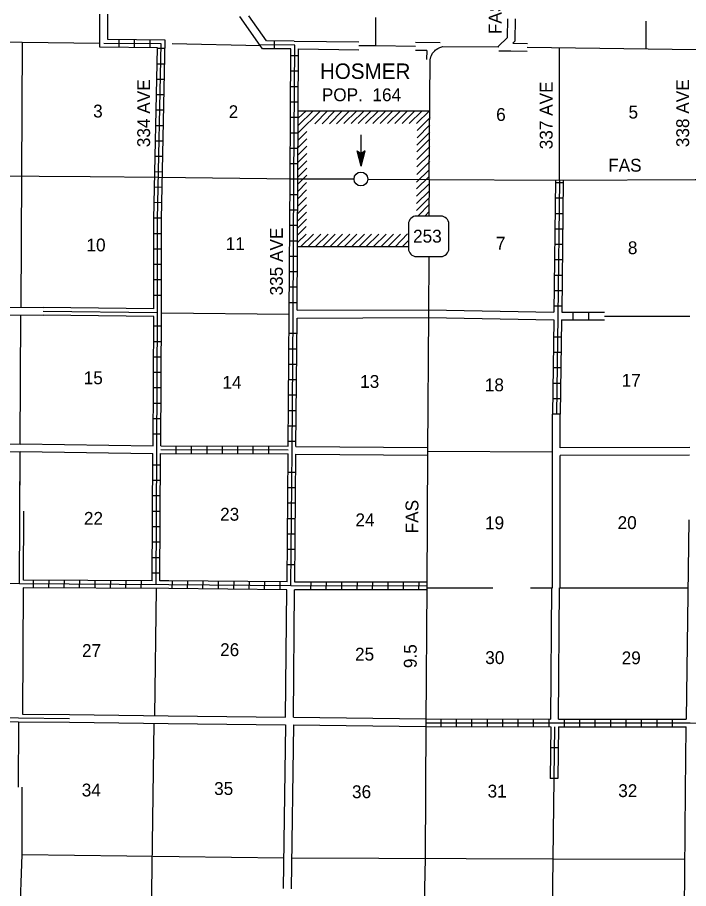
# Model space of a CAD drawing. Extents: x 1317104 to 1899026, y 16348238 to 16787031.
# Drawn here: x 1506450 to 1532566, y 16531947 to 16565831 of the extents above; entities that cross this region are included whole.
import ezdxf

# ---------------------------------------------------------------- set-up
doc = ezdxf.new("R2010")
doc.units = 0
for name, color, linetype in [('L10', 7, 'Continuous'), ('L11', 7, 'Continuous'), ('L13', 7, 'Continuous'), ('L14', 7, 'Continuous'), ('L16', 7, 'Continuous'), ('L2', 7, 'Continuous'), ('L21', 7, 'Continuous'), ('L22', 7, 'Continuous'), ('L28', 7, 'Continuous'), ('L3', 7, 'Continuous'), ('L30', 7, 'Continuous'), ('L4', 7, 'Continuous'), ('L5', 7, 'Continuous'), ('L52', 7, 'Continuous'), ('L8', 7, 'Continuous'), ('L9', 7, 'Continuous')]:
    doc.layers.add(name, color=color, linetype=linetype)

msp = doc.modelspace()

# ---------------------------------------------------------------- linework, layer by layer
at = {"layer": 'L10'}
for p, q in [((1532446, 16535755), (1532467, 16538239)), ((1532378, 16528008), (1532418, 16532587))]:
    msp.add_line(p, q, dxfattribs=at)
for points in [[(1511754, 16554497), (1507446, 16554547)], [(1511754, 16554197), (1507446, 16554247)]]:
    msp.add_lwpolyline(points, dxfattribs=at)
at = {"layer": 'L11'}
for p, q in [((1517215, 16564910), (1519741, 16564876)), ((1522897, 16564839), (1521941, 16564849)), ((1525726, 16564829), (1526293, 16564822)), ((1517393, 16564607), (1519737, 16564576)), ((1522382, 16564545), (1521938, 16564549)), ((1522382, 16564545), (1522366, 16564194)), ((1522683, 16564541), (1522682, 16564523)), ((1522703, 16564541), (1522683, 16564541)), ((1525647, 16564530), (1526289, 16564522)), ((1517190, 16538614), (1522339, 16538547)), ((1516887, 16538317), (1516796, 16531947)), ((1517187, 16538314), (1517096, 16531943)), ((1517187, 16538314), (1522335, 16538247)), ((1532418, 16532587), (1532446, 16535755))]:
    msp.add_line(p, q, dxfattribs=at)
for points in [[(1504768, 16554562), (1507446, 16554547)], [(1505390, 16554259), (1507446, 16554247)], [(1517329, 16554439), (1522445, 16554456)], [(1517329, 16554139), (1522445, 16554156)], [(1522445, 16554456), (1527328, 16554364)], [(1522445, 16554156), (1527320, 16554064)], [(1529081, 16554364), (1529291, 16554364)], [(1529080, 16554064), (1529290, 16554064)], [(1527270, 16543647), (1527270, 16550397)], [(1527570, 16549088), (1527570, 16550397)], [(1503454, 16549264), (1506562, 16549232)], [(1506562, 16549246), (1511729, 16549164)], [(1517287, 16549147), (1522404, 16549106)], [(1532612, 16549106), (1527570, 16549088)], [(1503454, 16548964), (1506561, 16548929)], [(1506561, 16548946), (1511721, 16548864)], [(1517279, 16548847), (1522404, 16548806)], [(1532603, 16548806), (1527570, 16548788)], [(1527570, 16543647), (1527570, 16548788)], [(1506687, 16543947), (1506700, 16546621)], [(1532580, 16546285), (1532478, 16538539)], [(1506679, 16543647), (1506645, 16538737)], [(1527203, 16538539), (1527246, 16543647)], [(1527503, 16538539), (1527546, 16543647)], [(1516887, 16538614), (1516937, 16543572)], [(1517190, 16538614), (1517237, 16543564)], [(1506645, 16538737), (1508479, 16538714)], [(1508479, 16538714), (1512312, 16538664), (1516887, 16538614)], [(1501329, 16538514), (1506487, 16538439), (1508479, 16538414)], [(1508479, 16538414), (1512312, 16538364), (1516887, 16538317)], [(1506454, 16528231), (1506629, 16533256), (1506637, 16535892)]]:
    msp.add_lwpolyline(points, dxfattribs=at)
at = {"layer": 'L13'}
for p, q in [((1506596, 16554556), (1506654, 16564872)), ((1527537, 16559506), (1527537, 16564656)), ((1506562, 16549246), (1506587, 16554256)), ((1529290, 16554214), (1532620, 16554214)), ((1506549, 16546621), (1506561, 16548946))]:
    msp.add_line(p, q, dxfattribs=at)
for points in [[(1512054, 16554347), (1517029, 16554289)], [(1522404, 16548956), (1527270, 16548935)], [(1522420, 16543647), (1524945, 16543647)], [(1526412, 16543647), (1527270, 16543647)], [(1527546, 16543647), (1532553, 16543647)], [(1511854, 16543614), (1511779, 16538672)], [(1506496, 16535892), (1506504, 16538439)], [(1511762, 16538372), (1511612, 16528122)], [(1527327, 16536227), (1527218, 16527889)], [(1516813, 16533133), (1506629, 16533256)], [(1527312, 16533089), (1517113, 16533130)], [(1527312, 16533089), (1532423, 16533110)]]:
    msp.add_lwpolyline(points, dxfattribs=at)
at = {"layer": 'L16'}
for p, q in [((1517378, 16562197), (1522508, 16562201)), ((1521662, 16556908), (1517345, 16556905))]:
    msp.add_line(p, q, dxfattribs=at)
for points in [[(1517379, 16561339), (1518237, 16562198)], [(1517379, 16561622), (1517954, 16562198)], [(1517379, 16561906), (1517682, 16562198)], [(1518021, 16561698), (1518521, 16562198)], [(1518304, 16561698), (1518805, 16562198)], [(1518588, 16561698), (1519088, 16562199)], [(1518871, 16561698), (1519372, 16562199)], [(1519155, 16561699), (1519655, 16562199)], [(1519438, 16561699), (1519939, 16562199)], [(1519713, 16561699), (1520214, 16562199)], [(1519997, 16561699), (1520497, 16562199)], [(1520280, 16561699), (1520781, 16562200)], [(1520564, 16561700), (1521064, 16562200)], [(1520856, 16561700), (1521356, 16562200)], [(1521131, 16561700), (1521631, 16562200)], [(1521415, 16561700), (1521915, 16562200)], [(1521698, 16561700), (1522198, 16562201)], [(1521982, 16561700), (1522482, 16562201)], [(1522002, 16561438), (1522507, 16561943)], [(1522000, 16561152), (1522503, 16561655)], [(1517379, 16561056), (1517717, 16561394)], [(1521997, 16560866), (1522498, 16561367)], [(1517379, 16560772), (1517715, 16561108)], [(1521995, 16560605), (1522495, 16561113)], [(1517379, 16560489), (1517713, 16560823)], [(1521993, 16560303), (1522497, 16560807)], [(1517370, 16560197), (1517711, 16560538)], [(1517370, 16559914), (1517709, 16560252)], [(1521995, 16560014), (1522485, 16560504)], [(1517370, 16559631), (1517707, 16559967)], [(1521985, 16559422), (1522476, 16559904)], [(1521988, 16559723), (1522492, 16560227)], [(1517362, 16559347), (1517705, 16559690)], [(1521983, 16559160), (1522471, 16559648)], [(1517362, 16559064), (1517703, 16559405)], [(1521981, 16558874), (1522469, 16559363)], [(1517362, 16558781), (1517701, 16559119)], [(1521978, 16558589), (1522468, 16559078)], [(1517362, 16558489), (1517699, 16558826)], [(1517362, 16558206), (1517696, 16558540)], [(1521976, 16558318), (1522466, 16558816)], [(1522027, 16558106), (1522478, 16558573)], [(1517362, 16557922), (1517694, 16558255)], [(1522305, 16558106), (1522476, 16558283)], [(1517354, 16557639), (1517693, 16557978)], [(1517354, 16557356), (1517691, 16557693)], [(1517354, 16557072), (1517688, 16557407)], [(1517469, 16556905), (1517970, 16557405)], [(1517753, 16556905), (1518253, 16557405)], [(1518036, 16556905), (1518537, 16557405)], [(1518320, 16556905), (1518820, 16557406)], [(1518603, 16556906), (1519104, 16557406)], [(1518879, 16556906), (1519379, 16557406)], [(1519162, 16556906), (1519662, 16557406)], [(1519446, 16556906), (1519955, 16557406)], [(1519729, 16556906), (1520229, 16557407)], [(1520013, 16556906), (1520513, 16557407)], [(1520296, 16556907), (1520796, 16557407)], [(1520587, 16556907), (1521079, 16557407)], [(1520869, 16556907), (1521352, 16557407)], [(1521147, 16556907), (1521630, 16557408)], [(1521426, 16556907), (1521662, 16557152)]]:
    msp.add_lwpolyline(points, dxfattribs=at)
msp.add_circle((1519816, 16559546), 269, dxfattribs=at)
at = {"layer": 'L2'}
for points in [[(1509662, 16564822), (1503597, 16564889)], [(1515912, 16564722), (1512470, 16564798)], [(1520395, 16564722), (1519740, 16564728)], [(1521939, 16564699), (1520395, 16564722)], [(1526291, 16564672), (1532870, 16564589), (1542228, 16564556)]]:
    msp.add_lwpolyline(points, dxfattribs=at)
at = {"layer": 'L28'}
for p, q in [((1519829, 16560047), (1519829, 16561264)), ((1519829, 16560047), (1519670, 16560639)), ((1519670, 16560639), (1519829, 16560539)), ((1519812, 16560139), (1519695, 16560606)), ((1519820, 16560197), (1519712, 16560597)), ((1519812, 16560272), (1519745, 16560581)), ((1519829, 16560047), (1519979, 16560639)), ((1519979, 16560639), (1519829, 16560539)), ((1519837, 16560114), (1519954, 16560597)), ((1519837, 16560181), (1519937, 16560589)), ((1519820, 16560331), (1519770, 16560564)), ((1519812, 16560439), (1519787, 16560556)), ((1519812, 16560472), (1519812, 16560531)), ((1519829, 16560314), (1519829, 16560472)), ((1519829, 16560364), (1519829, 16560472)), ((1519837, 16560256), (1519912, 16560564)), ((1519837, 16560422), (1519854, 16560531)), ((1519837, 16560497), (1519845, 16560531)), ((1519845, 16560331), (1519879, 16560547))]:
    msp.add_line(p, q, dxfattribs=at)
at = {"layer": 'L3'}
for p, q in [((1522929, 16558106), (1521979, 16558106)), ((1521662, 16557789), (1521662, 16556847)), ((1523237, 16556847), (1523237, 16557789)), ((1521979, 16556531), (1522929, 16556531))]:
    msp.add_line(p, q, dxfattribs=at)
for points in [[(1483605, 16559856), (1485480, 16559839), (1490788, 16559781), (1496046, 16559747), (1501321, 16559697), (1509279, 16559647), (1511937, 16559614)], [(1511937, 16559614), (1517212, 16559556), (1519545, 16559547)], [(1520087, 16559539), (1522470, 16559531), (1522462, 16558106)], [(1522454, 16556531), (1522445, 16554306), (1522404, 16548956)], [(1522404, 16548956), (1522387, 16543714), (1522337, 16538397), (1522312, 16533114), (1522195, 16527872), (1522145, 16522631)]]:
    msp.add_lwpolyline(points, dxfattribs=at)
for centre, start, end in [((1521979, 16557791), 90.0011, 180.0011), ((1522924, 16557791), 0.0011, 90.0011), ((1521979, 16556846), 180.0011, 270.0011), ((1522924, 16556846), 270.0011, 0.0011)]:
    msp.add_arc(centre, 315, start, end, dxfattribs=at)
at = {"layer": 'L4'}
for points in [[(1522470, 16559531), (1522516, 16564187), (1522537, 16564297), (1522556, 16564347), (1522605, 16564437), (1522661, 16564505), (1522745, 16564577), (1522813, 16564621), (1522884, 16564655), (1523001, 16564700), (1525178, 16564687)], [(1522470, 16559531), (1527537, 16559506), (1532820, 16559522), (1538070, 16559522), (1543386, 16559514), (1548711, 16559464), (1554003, 16559539)]]:
    msp.add_lwpolyline(points, dxfattribs=at)
at = {"layer": 'L5'}
msp.add_line((1525177, 16564537), (1525647, 16564530), dxfattribs=at)
at = {"layer": 'L52'}
for p, q in [((1509662, 16564831), (1509662, 16565956)), ((1509962, 16564972), (1509962, 16565956)), ((1520395, 16564722), (1520395, 16565831)), ((1530920, 16564614), (1530920, 16565689))]:
    msp.add_line(p, q, dxfattribs=at)
for points in [[(1515895, 16564739), (1515104, 16565864)], [(1516145, 16564914), (1515454, 16565898)], [(1525153, 16564706), (1525520, 16565048), (1525528, 16565781)], [(1525726, 16564829), (1525820, 16564914), (1525828, 16565781)]]:
    msp.add_lwpolyline(points, dxfattribs=at)
at = {"layer": 'L8'}
for p, q in [((1509662, 16564672), (1509662, 16564831)), ((1510412, 16564664), (1510412, 16564964)), ((1511012, 16564656), (1511012, 16564956)), ((1511612, 16564656), (1511612, 16564956)), ((1517215, 16564910), (1516145, 16564914)), ((1516454, 16564614), (1516454, 16564914)), ((1511896, 16564631), (1512196, 16564631)), ((1517095, 16564348), (1517395, 16564348)), ((1511879, 16564031), (1512179, 16564031)), ((1517087, 16563748), (1517387, 16563748)), ((1511871, 16563431), (1512170, 16563431)), ((1517087, 16563147), (1517387, 16563147)), ((1511854, 16562831), (1512154, 16562831)), ((1517079, 16562547), (1517379, 16562547)), ((1511846, 16562231), (1512146, 16562231)), ((1517079, 16561947), (1517379, 16561947)), ((1511829, 16561631), (1512129, 16561631)), ((1517070, 16561347), (1517370, 16561347)), ((1511821, 16561031), (1512121, 16561031)), ((1517070, 16560747), (1517370, 16560747)), ((1511804, 16560439), (1512104, 16560431)), ((1517062, 16560147), (1517362, 16560147)), ((1511796, 16559839), (1512096, 16559831)), ((1511779, 16559239), (1512079, 16559231)), ((1517062, 16559547), (1517362, 16559547)), ((1527687, 16559397), (1527387, 16559397)), ((1517062, 16558947), (1517362, 16558947)), ((1511771, 16558639), (1512071, 16558631)), ((1527678, 16558797), (1527378, 16558797)), ((1517054, 16558347), (1517354, 16558347)), ((1527670, 16558197), (1527370, 16558197)), ((1511754, 16558039), (1512054, 16558031)), ((1517054, 16557747), (1517354, 16557747)), ((1527662, 16557597), (1527362, 16557597)), ((1511754, 16557431), (1512054, 16557431)), ((1517045, 16557147), (1517345, 16557147)), ((1527662, 16556997), (1527362, 16556997)), ((1511754, 16556831), (1512054, 16556831)), ((1517045, 16556547), (1517345, 16556547)), ((1511754, 16556231), (1512054, 16556231)), ((1527653, 16556397), (1527353, 16556397)), ((1517037, 16555947), (1517337, 16555947)), ((1511754, 16555631), (1512054, 16555631)), ((1527645, 16555797), (1527345, 16555797)), ((1517037, 16555347), (1517337, 16555347)), ((1527637, 16555197), (1527337, 16555197)), ((1511754, 16555031), (1512054, 16555031)), ((1517029, 16554747), (1517329, 16554747)), ((1527637, 16554597), (1527337, 16554597)), ((1528078, 16554064), (1528078, 16554364)), ((1528678, 16554064), (1528678, 16554364)), ((1511754, 16553831), (1512054, 16553831)), ((1517020, 16553547), (1517320, 16553547)), ((1511746, 16553231), (1512046, 16553231)), ((1527612, 16553397), (1527320, 16553397)), ((1517020, 16552947), (1517320, 16552947)), ((1527603, 16552797), (1527303, 16552797)), ((1511746, 16552631), (1512046, 16552631)), ((1517012, 16552347), (1517312, 16552347)), ((1527595, 16552197), (1527295, 16552197)), ((1511746, 16552031), (1512046, 16552031)), ((1511737, 16551431), (1512037, 16551431)), ((1517012, 16551747), (1517312, 16551747)), ((1527587, 16551597), (1527287, 16551597)), ((1517004, 16551147), (1517304, 16551147)), ((1511737, 16550831), (1512037, 16550831)), ((1527578, 16550997), (1527278, 16550997)), ((1516995, 16550547), (1517295, 16550547)), ((1511737, 16550231), (1512037, 16550231)), ((1527570, 16550397), (1527270, 16550397)), ((1516995, 16549947), (1517295, 16549947)), ((1511729, 16549631), (1512029, 16549631)), ((1512629, 16548872), (1512629, 16549172)), ((1513229, 16548872), (1513229, 16549172)), ((1513829, 16548864), (1513829, 16549164)), ((1514429, 16548864), (1514429, 16549164)), ((1515029, 16548864), (1515029, 16549164)), ((1515629, 16548864), (1515629, 16549164)), ((1516229, 16548856), (1516229, 16549156)), ((1516987, 16549347), (1517287, 16549347)), ((1511729, 16548431), (1512029, 16548431)), ((1516979, 16548147), (1517279, 16548147)), ((1511721, 16547831), (1512021, 16547831)), ((1516979, 16547547), (1517279, 16547547)), ((1511721, 16547231), (1512021, 16547231)), ((1516970, 16546947), (1517270, 16546947)), ((1511712, 16546631), (1512012, 16546631)), ((1516962, 16546347), (1517262, 16546347)), ((1511712, 16546031), (1512012, 16546031)), ((1516962, 16545747), (1517262, 16545747)), ((1511704, 16545431), (1512004, 16545431)), ((1516954, 16545147), (1517254, 16545147)), ((1511704, 16544831), (1512004, 16544831)), ((1516954, 16544547), (1517254, 16544547)), ((1511696, 16544231), (1511996, 16544231)), ((1507071, 16543656), (1507079, 16543956)), ((1507671, 16543647), (1507679, 16543947)), ((1508271, 16543647), (1508279, 16543947)), ((1508871, 16543639), (1508879, 16543939)), ((1509471, 16543631), (1509479, 16543931)), ((1510071, 16543631), (1510079, 16543931)), ((1510671, 16543622), (1510679, 16543922)), ((1511271, 16543622), (1511279, 16543922)), ((1512470, 16543614), (1512479, 16543914)), ((1513070, 16543606), (1513079, 16543906)), ((1513670, 16543606), (1513679, 16543906)), ((1514270, 16543597), (1514279, 16543897)), ((1514870, 16543589), (1514879, 16543889)), ((1515470, 16543589), (1515479, 16543889)), ((1516070, 16543581), (1516079, 16543881)), ((1516670, 16543572), (1516679, 16543872)), ((1517870, 16543572), (1517879, 16543872)), ((1518470, 16543572), (1518479, 16543872)), ((1519070, 16543572), (1519079, 16543872)), ((1519670, 16543572), (1519679, 16543872)), ((1520270, 16543564), (1520279, 16543864)), ((1520870, 16543564), (1520879, 16543864)), ((1521470, 16543564), (1521479, 16543864)), ((1522070, 16543564), (1522079, 16543864)), ((1522937, 16538247), (1522937, 16538547)), ((1523537, 16538247), (1523537, 16538547)), ((1524137, 16538247), (1524137, 16538547)), ((1524737, 16538247), (1524737, 16538547)), ((1530137, 16538247), (1530137, 16538547)), ((1530737, 16538247), (1530737, 16538547)), ((1531337, 16538247), (1531337, 16538547)), ((1531937, 16538247), (1531937, 16538547)), ((1525337, 16538239), (1525337, 16538539)), ((1525937, 16538239), (1525937, 16538539)), ((1526537, 16538239), (1526537, 16538539)), ((1527137, 16538239), (1527137, 16538539)), ((1527737, 16538239), (1527737, 16538539)), ((1528337, 16538239), (1528337, 16538539)), ((1528937, 16538239), (1528937, 16538539)), ((1529537, 16538239), (1529537, 16538539))]:
    msp.add_line(p, q, dxfattribs=at)
for points in [[(1512029, 16549164), (1512054, 16554347), (1512054, 16557981), (1512196, 16564948), (1509962, 16564972)], [(1511754, 16554497), (1511754, 16557981), (1511896, 16564648), (1509662, 16564672)], [(1511846, 16543772), (1511879, 16549022), (1511904, 16554347), (1511904, 16557981), (1512046, 16564798), (1509812, 16564822)], [(1517095, 16543722), (1517137, 16549006), (1517179, 16554289), (1517212, 16559556), (1517245, 16564756), (1515854, 16564764)], [(1515987, 16564614), (1515895, 16564739)], [(1516987, 16549156), (1517029, 16554289), (1517062, 16559556), (1517095, 16564606), (1515987, 16564614)], [(1517329, 16554439), (1517362, 16559556), (1517393, 16564607)], [(1527387, 16559506), (1527328, 16554364)], [(1527537, 16559506), (1527478, 16554214), (1527420, 16550397)], [(1527687, 16559506), (1527628, 16554364)], [(1511904, 16554347), (1507446, 16554397)], [(1511729, 16549164), (1511754, 16554197)], [(1517287, 16549147), (1517329, 16554139)], [(1527628, 16554364), (1529081, 16554364)], [(1527320, 16554064), (1527270, 16550397)], [(1527620, 16554064), (1527570, 16550397)], [(1527620, 16554064), (1529080, 16554064)], [(1512029, 16549164), (1516987, 16549156)], [(1511696, 16543922), (1511721, 16548864)], [(1511996, 16543914), (1512021, 16548864)], [(1512021, 16548864), (1516979, 16548856)], [(1512029, 16549022), (1516987, 16549006)], [(1516945, 16543872), (1516979, 16548856)], [(1517245, 16543864), (1517279, 16548847)], [(1522387, 16543714), (1517095, 16543722), (1512345, 16543764), (1506537, 16543806), (1501229, 16543831), (1500712, 16543847), (1500421, 16543656), (1499954, 16543831), (1498588, 16543906), (1498396, 16543422), (1498263, 16543356), (1497254, 16543497), (1496721, 16543489)], [(1516937, 16543572), (1512345, 16543614), (1506679, 16543647)], [(1511696, 16543922), (1506687, 16543947)], [(1516945, 16543872), (1512345, 16543914), (1511996, 16543914)], [(1522387, 16543864), (1517245, 16543864)], [(1522387, 16543564), (1517237, 16543564)], [(1522337, 16538547), (1527203, 16538539)], [(1522337, 16538397), (1527353, 16538389), (1532628, 16538397), (1537945, 16538372), (1543228, 16538372), (1548536, 16538347), (1553819, 16538356)], [(1522337, 16538247), (1527203, 16538239)], [(1527503, 16538539), (1532478, 16538539)], [(1527503, 16538239), (1532467, 16538239)]]:
    msp.add_lwpolyline(points, dxfattribs=at)
at = {"layer": 'L9'}
for p, q in [((1527203, 16538239), (1527177, 16536229)), ((1527503, 16538239), (1527477, 16536225)), ((1527492, 16537418), (1527194, 16537422)), ((1527476, 16536225), (1527178, 16536229))]:
    msp.add_line(p, q, dxfattribs=at)
for points in [[(1506537, 16543806), (1506562, 16548914)], [(1501187, 16538672), (1506487, 16538589), (1508479, 16538564)], [(1527353, 16538239), (1527327, 16536227)]]:
    msp.add_lwpolyline(points, dxfattribs=at)

# ---------------------------------------------------------------- texts
at = {"layer": 'L14'}
for s, p in [('3', (1509396, 16561939)), ('2', (1514670, 16561914)), ('6', (1525078, 16561806)), ('5', (1530228, 16561897)), ('10', (1509137, 16556731)), ('11', (1514554, 16556781)), ('7', (1525070, 16556797)), ('8', (1530203, 16556622)), ('15', (1509029, 16551564)), ('14', (1514429, 16551389)), ('13', (1519787, 16551422)), ('18', (1524637, 16551289)), ('17', (1529962, 16551464)), ('23', (1514337, 16546256)), ('22', (1509037, 16546097)), ('24', (1519604, 16546039)), ('19', (1524645, 16545922)), ('20', (1529803, 16545931)), ('27', (1508962, 16540956)), ('26', (1514337, 16540989)), ('25', (1519587, 16540814)), ('30', (1524653, 16540681)), ('29', (1529962, 16540672)), ('34', (1508954, 16535531)), ('35', (1514104, 16535589)), ('36', (1519470, 16535464)), ('31', (1524745, 16535489)), ('32', (1529828, 16535506))]:
    msp.add_text(s, height=500, rotation=0, dxfattribs=at).set_placement(p)
at = {"layer": 'L16'}
for s, height, p in [('HOSMER', 600, (1518220, 16563439)), ('POP.  164', 500, (1518295, 16562572))]:
    msp.add_text(s, height=height, rotation=0, dxfattribs=at).set_placement(p)
at = {"layer": 'L21'}
msp.add_text('FAS', height=500, rotation=0, dxfattribs=at).set_placement((1529437, 16559831))
at = {"layer": 'L22'}
msp.add_text('FAS', height=500, rotation=90, dxfattribs=at).set_placement((1522054, 16545764))
at = {"layer": 'L28'}
msp.add_text('9.5', height=500, rotation=90, dxfattribs=at).set_placement((1521987, 16540522))
at = {"layer": 'L3'}
msp.add_text('253', height=500, rotation=0, dxfattribs=at).set_placement((1521845, 16557072))
at = {"layer": 'L30'}
for s, p in [('334 AVE', (1511612, 16560784)), ('337 AVE', (1527275, 16560702)), ('338 AVE', (1532586, 16560784)), ('335 AVE', (1516778, 16555017))]:
    msp.add_text(s, height=500, rotation=90, dxfattribs=at).set_placement(p)
at = {"layer": 'L52'}
msp.add_text('FAS', height=500, rotation=90, dxfattribs=at).set_placement((1525287, 16565181))

doc.saveas('drawing.dxf')
